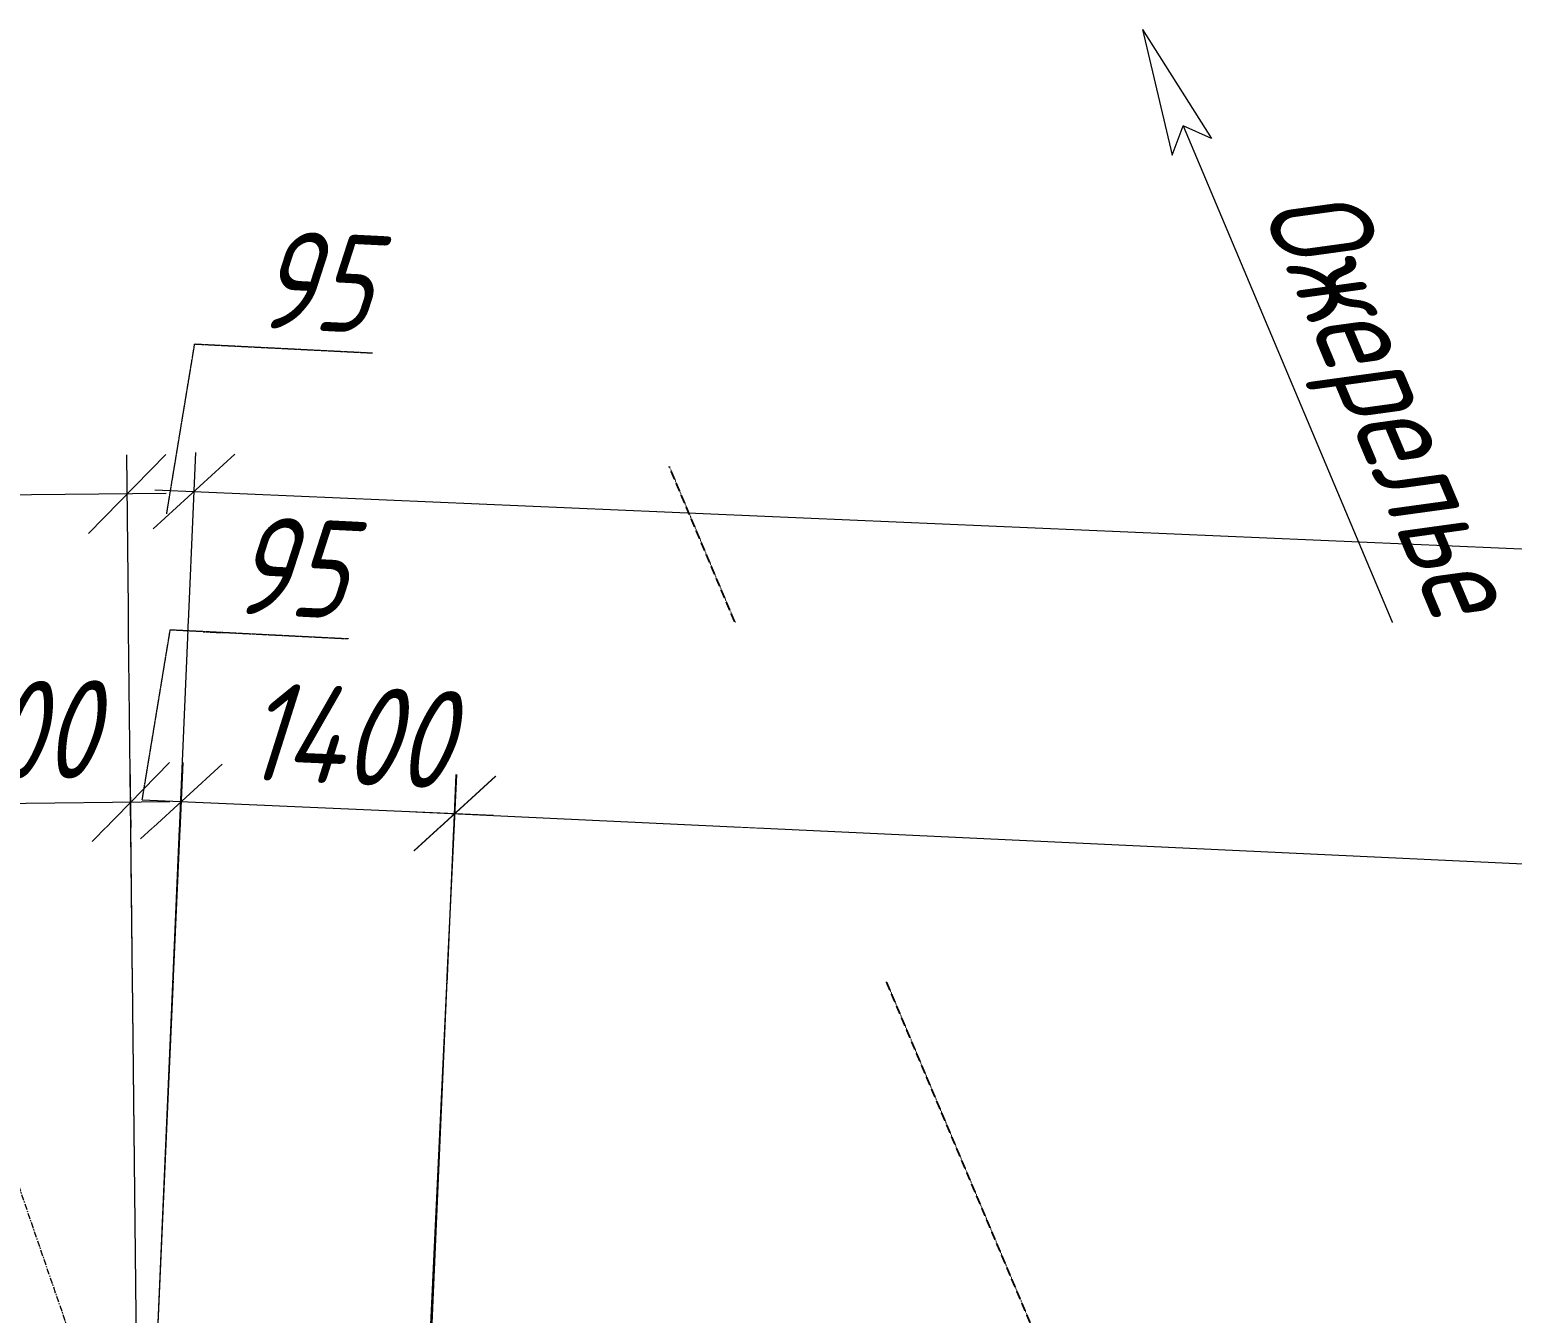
# Model space of a CAD drawing. Header units: millimetres. Extents: x 265754 to 14267433, y -6145605 to 2433772.
# Drawn here: x 7970284 to 7977872, y -567498 to -560927 of the extents above; entities that cross this region are included whole.
import ezdxf
from ezdxf import colors
from ezdxf.entities.mleader import LeaderData, LeaderLine
from ezdxf.math import Vec2, Vec3

# ---------------------------------------------------------------- set-up
doc = ezdxf.new("R2010")
doc.units = ezdxf.units.MM
doc.linetypes.add('невидимая', pattern=[9.525, 6.35, -3.175])
doc.linetypes.add('осевая', pattern=[2, 1.25, -0.25, 0.25, -0.25])
for name, color, linetype, lineweight in [('Выноски', 3, 'Continuous', 15), ('ИС_TXT', 4, 'Continuous', 18), ('ИС_Ось', 3, 'осевая', 18), ('ИС_РЗМ', 3, 'Continuous', 18), ('ИС_Тонкая', 3, 'Continuous', 18)]:
    doc.layers.add(name, color=color, linetype=linetype, lineweight=lineweight)
doc.layers.add('ИС_Невидимая', color=4, linetype='невидимая')
doc.styles.add('0', font='isocpeur.ttf', dxfattribs={"width": 0.8, "oblique": 15})
doc.styles.add('ISOCPEUR', font='isocpeur.ttf', dxfattribs={"width": 0.8, "oblique": 15, "height": 2.5})
doc.dimstyles.new('М200', dxfattribs={"dimscale": 200, "dimtxt": 2.5, "dimasz": 2, "dimexe": 1, "dimexo": 1, "dimgap": 0.8, "dimtad": 1, "dimdec": 0, "dimzin": 0, "dimdsep": 46, "dimtxsty": '0', "dimblk": 'OBLIQUE', "dimcen": 0.09, "dimdle": 1, "dimclrd": 256, "dimclre": 256, "dimclrt": 256, "dimadec": 4, "dimazin": 0, "dimtfac": 1, "dimtdec": 0, "dimtmove": 1, "dimatfit": 2, "dimfxl": 1, "dimtolj": 1, "dimtzin": 0, "dimlwd": -1, "dimarcsym": 0})

# ---------------------------------------------------------------- blocks, each defined once
blk = doc.blocks.new('_None')
blk = doc.blocks.new('_OBLIQUE')
at = {"color": 0, "linetype": 'ByBlock', "lineweight": -2}
blk.add_line((0.5, 0.5), (-0.5, -0.5), dxfattribs=at)
blk = doc.blocks.new('*D1717')
at = {"layer": 'Defpoints', "color": 0, "transparency": 16777216}
for p in [(62816.3, 18259), (95870.9, 13463.8), (62872.9, 13101.8)]:
    blk.add_point(p, dxfattribs=at)
at = {"layer": 'ИС_РЗМ', "transparency": 16777216}
for p, q in [((95868.7, 13663.8), (95812.1, 18821.1)), ((96014.3, 18623.3), (62616.3, 18256.8)), ((62870.7, 13301.7), (62814.1, 18459))]:
    blk.add_line(p, q, dxfattribs=at)
at = {"layer": 'ИС_РЗМ', "transparency": 16777216, "xscale": 400, "yscale": 400, "zscale": 400}
for p, rotation in [((95814.3, 18621.1), 0.6286714306428819), ((62816.3, 18259), 180.6286714306429)]:
    blk.add_blockref('_OBLIQUE', p, dxfattribs=dict(at, rotation=rotation))
at = {"layer": 'ИС_РЗМ', "transparency": 16777216, "insert": (79311.2, 18815.1), "char_height": 500, "attachment_point": 5, "rotation": 0.62867, "style": '0'}
blk.add_mtext('\\A1;33000', dxfattribs=at)
blk = doc.blocks.new('*D1718')
at = {"layer": 'Defpoints', "color": 0, "transparency": 16777216}
for p in [(127658.2, 15563.2), (97346.4, 13894.6), (127512.6, 12472.8)]:
    blk.add_point(p, dxfattribs=at)
at = {"layer": 'ИС_РЗМ', "transparency": 16777216}
for p, q in [((97355.8, 14094.4), (97501.5, 17184.8)), ((97292.3, 16994.5), (127858, 15553.8)), ((127522, 12672.6), (127667.6, 15763))]:
    blk.add_line(p, q, dxfattribs=at)
at = {"layer": 'ИС_РЗМ', "transparency": 16777216, "xscale": 400, "yscale": 400, "zscale": 400}
for p, rotation in [((97492.1, 16985.1), 177.301451681268), ((127658.2, 15563.2), 357.301451681268)]:
    blk.add_blockref('_OBLIQUE', p, dxfattribs=dict(at, rotation=rotation))
at = {"layer": 'ИС_РЗМ', "transparency": 16777216, "insert": (112592.8, 16648.7), "char_height": 500, "attachment_point": 5, "rotation": 357.30145, "style": '0'}
blk.add_mtext('\\A1;30200', dxfattribs=at)
blk = doc.blocks.new('*D1728')
at = {"layer": 'Defpoints', "color": 0, "transparency": 16777216}
for p in [(95832.3, 17043.6), (94471, 13448.5), (95870.9, 13463.6)]:
    blk.add_point(p, dxfattribs=at)
at = {"layer": 'ИС_РЗМ', "transparency": 16777216}
for p, q in [((94468.9, 13648.5), (94430.2, 17228.5)), ((95868.8, 13663.6), (95830.2, 17243.6)), ((94232.4, 17026.3), (96032.3, 17045.8))]:
    blk.add_line(p, q, dxfattribs=at)
at = {"layer": 'ИС_РЗМ', "transparency": 16777216, "xscale": 400, "yscale": 400, "zscale": 400}
for p, rotation in [((94432.4, 17028.5), 180.6178692318643), ((95832.3, 17043.6), 0.6178692318643276)]:
    blk.add_blockref('_OBLIQUE', p, dxfattribs=dict(at, rotation=rotation))
at = {"layer": 'ИС_РЗМ', "transparency": 16777216, "insert": (95128.3, 17411), "char_height": 500, "attachment_point": 5, "rotation": 0.61787, "style": '0'}
blk.add_mtext('\\A1;1400', dxfattribs=at)
blk = doc.blocks.new('*D1729')
at = {"layer": 'Defpoints', "color": 0, "transparency": 16777216}
for p in [(97489.9, 16985.2), (95938.6, 13593.5), (97337.2, 13531.7)]:
    blk.add_point(p, dxfattribs=at)
at = {"layer": 'ИС_РЗМ', "transparency": 16777216}
for p, q in [((95947.4, 13793.3), (96100.1, 17246.8)), ((97346.1, 13731.5), (97498.7, 17185)), ((95891.4, 17055.8), (97689.7, 16976.3))]:
    blk.add_line(p, q, dxfattribs=at)
at = {"layer": 'ИС_РЗМ', "transparency": 16777216, "xscale": 400, "yscale": 400, "zscale": 400}
for p, rotation in [((96091.2, 17047), 177.4692447250379), ((97489.9, 16985.2), 357.4692447250379)]:
    blk.add_blockref('_OBLIQUE', p, dxfattribs=dict(at, rotation=rotation))
at = {"layer": 'ИС_РЗМ', "transparency": 16777216, "insert": (96941.4, 17384.8), "char_height": 500, "attachment_point": 5, "rotation": 357.46924, "style": '0'}
blk.add_mtext('\\A1;1400', dxfattribs=at)
blk = doc.blocks.new('*D1730')
at = {"layer": 'Defpoints', "color": 0, "transparency": 16777216}
for p in [(129125.6, 17209), (95937.1, 13560), (128906.4, 12135.9)]:
    blk.add_point(p, dxfattribs=at)
at = {"layer": 'ИС_РЗМ', "transparency": 16777216}
for p, q in [((95945.7, 13759.8), (96164.9, 18832.8)), ((95956.4, 18641.7), (129325.4, 17200.4)), ((128915.1, 12335.8), (129134.2, 17408.8))]:
    blk.add_line(p, q, dxfattribs=at)
at = {"layer": 'ИС_РЗМ', "transparency": 16777216, "xscale": 400, "yscale": 400, "zscale": 400}
for p, rotation in [((96156.2, 18633), 177.5267776365758), ((129125.6, 17209), 357.5267776365758)]:
    blk.add_blockref('_OBLIQUE', p, dxfattribs=dict(at, rotation=rotation))
at = {"layer": 'ИС_РЗМ', "transparency": 16777216, "insert": (112657.1, 18295.7), "char_height": 500, "attachment_point": 5, "rotation": 357.52678, "style": '0'}
blk.add_mtext('\\A1;33000', dxfattribs=at)
blk = doc.blocks.new('План Узловая')
at = {"layer": 'ИС_Невидимая', "ltscale": 0.2}
blk.add_lwpolyline([(110142.0332, -8648.107), (98588.5029, 18762.0898)], dxfattribs=at)
at = {"layer": 'ИС_Ось', "ltscale": 0.08, "flags": 128}
blk.add_lwpolyline([(112895.6563, -7199.7078), (102379.9047, 17748.4089)], dxfattribs=at)
at = {"layer": 'ИС_Тонкая'}
for p, q in [((101010.4449, 20997.3866), (101363.4399, 20440.0412)), ((101010.4449, 20997.3866), (101162.9226, 20355.5222)), ((101162.9226, 20355.5222), (101218.2295, 20504.4275)), ((101218.2295, 20504.4275), (102441.738, 17601.7124)), ((101363.4399, 20440.0412), (101218.2295, 20504.4275))]:
    blk.add_line(p, q, dxfattribs=at)
at = {"layer": 'ИС_TXT', "style": 'ISOCPEUR', "oblique": 15, "width": 0.8}
blk.add_text('Ожерелье', height=500, rotation=292.85565779, dxfattribs=at).set_placement((101612.6385, 20081.888, 0))
at = {"layer": 'ИС_РЗМ'}
ml = blk.add_multileader_mtext('Standard', dxfattribs=at)
ml.set_content('95', color=256, style='0')
ml.set_leader_properties(color=256)
ml.build(insert=Vec2(0, 0))
ml.multileader.update_dxf_attribs({"text_left_attachment_type": 6, "text_right_attachment_type": 6, "dogleg_length": 0.5, "arrow_head_size": 0, "scale": 200})
ctx = ml.context
ctx.base_point, ctx.scale, ctx.char_height, ctx.arrow_head_size, ctx.landing_gap_size, ctx.plane_origin, ctx.plane_x_axis, ctx.plane_y_axis = Vec3(96259.618, 19383.4429), 200, 500, 0, 200, Vec3(96016.4323, 18518.2542), Vec3(0.998729785, -0.050386676), Vec3(0.050386676, 0.998729785)
ctx.left_attachment, ctx.right_attachment = 6, 6
notes = []
notes.append((ctx, [(0, (1, 1, 0), (96159.7451, 19388.4816), (0.998729785, -0.050386676), 100, [(0, [(96016.4323, 18518.2542)], 0, [])])]))
ctx.mtext.insert, ctx.mtext.text_direction, ctx.mtext.rotation, ctx.mtext.flow_direction = Vec3(96489.596, 19972.6035), Vec3(0.998729785, -0.050386676), 6.232777286, 5
for ctx, leaders in notes:
    for number, flags, end, landing, length, lines in leaders:
        leader = LeaderData()
        leader.index, (leader.has_last_leader_line, leader.has_dogleg_vector, leader.attachment_direction) = number, flags
        leader.last_leader_point, leader.dogleg_vector, leader.dogleg_length = Vec3(end), Vec3(landing), length
        for number, points, colour, breaks in lines:
            line = LeaderLine()
            line.index, line.vertices, line.color, line.breaks = number, Vec3.list(points), colors.encode_raw_color(colour), breaks
            leader.lines.append(line)
        ctx.leaders.append(leader)
at = {"layer": 'Выноски'}
ml = blk.add_multileader_mtext('Standard', dxfattribs=at)
ml.set_content('Главный ход \\PПуть № 1', color=256, style='ISOCPEUR')
ml.set_leader_properties(color=256)
ml.set_arrow_properties(name='NONE')
ml.build(insert=Vec2(0, 0))
ml.multileader.update_dxf_attribs({"text_left_attachment_type": 6, "text_right_attachment_type": 6, "dogleg_length": 2, "arrow_head_size": 300, "scale": 200})
ctx = ml.context
ctx.base_point, ctx.scale, ctx.char_height, ctx.arrow_head_size, ctx.landing_gap_size, ctx.plane_origin = Vec3(48919.1567, 17062.0301), 200, 500, 300, 125, Vec3(42955.2247, 21340.7831)
ctx.left_attachment, ctx.right_attachment = 6, 6
notes = []
notes.append((ctx, [(1, (1, 1, 0), (52443.1313, 17062.0301), (-1, 0), 100, [(0, [(53356.3184, 17748.4089)], 0, [])])]))
ctx.mtext.insert, ctx.mtext.width, ctx.mtext.flow_direction = Vec3(49044.1567, 17712.0301), 3347.5067, 5
ctx.mtext.has_bg_fill, ctx.mtext.bg_color, ctx.mtext.bg_scale_factor, ctx.mtext.bg_transparency, ctx.mtext.use_window_bg_color = 1, -1023410167, 1.5, 0, 1
for ctx, leaders in notes:
    for number, flags, end, landing, length, lines in leaders:
        leader = LeaderData()
        leader.index, (leader.has_last_leader_line, leader.has_dogleg_vector, leader.attachment_direction) = number, flags
        leader.last_leader_point, leader.dogleg_vector, leader.dogleg_length = Vec3(end), Vec3(landing), length
        for number, points, colour, breaks in lines:
            line = LeaderLine()
            line.index, line.vertices, line.color, line.breaks = number, Vec3.list(points), colors.encode_raw_color(colour), breaks
            leader.lines.append(line)
        ctx.leaders.append(leader)
ml = blk.add_multileader_mtext('Standard', dxfattribs=at)
ml.set_content('Станционный путь № 62', color=256, style='ISOCPEUR')
ml.set_leader_properties(color=256)
ml.set_arrow_properties(name='NONE')
ml.build(insert=Vec2(0, 0))
ml.multileader.update_dxf_attribs({"text_left_attachment_type": 6, "text_right_attachment_type": 6, "dogleg_length": 2, "arrow_head_size": 300, "scale": 200})
ctx = ml.context
ctx.base_point, ctx.scale, ctx.char_height, ctx.arrow_head_size, ctx.landing_gap_size, ctx.plane_origin = Vec3(71638.1852, 17062.0301), 200, 500, 300, 125, Vec3(59937.2444, 23623.0353)
ctx.left_attachment, ctx.right_attachment = 6, 6
notes = []
notes.append((ctx, [(0, (1, 1, 0), (71538.1852, 17062.0301), (1, 0), 100, [(0, [(70123.3468, 17748.4089)], 0, [])])]))
ctx.mtext.insert, ctx.mtext.width, ctx.mtext.flow_direction = Vec3(71763.1852, 17712.0301), 3454.354059, 5
ctx.mtext.has_bg_fill, ctx.mtext.bg_color, ctx.mtext.bg_scale_factor, ctx.mtext.bg_transparency, ctx.mtext.use_window_bg_color = 1, -1023410167, 1.5, 0, 1
for ctx, leaders in notes:
    for number, flags, end, landing, length, lines in leaders:
        leader = LeaderData()
        leader.index, (leader.has_last_leader_line, leader.has_dogleg_vector, leader.attachment_direction) = number, flags
        leader.last_leader_point, leader.dogleg_vector, leader.dogleg_length = Vec3(end), Vec3(landing), length
        for number, points, colour, breaks in lines:
            line = LeaderLine()
            line.index, line.vertices, line.color, line.breaks = number, Vec3.list(points), colors.encode_raw_color(colour), breaks
            leader.lines.append(line)
        ctx.leaders.append(leader)
ml = blk.add_multileader_mtext('Standard', dxfattribs=at)
ml.set_content('Станционный путь № 4', color=256, style='ISOCPEUR')
ml.set_leader_properties(color=256)
ml.set_arrow_properties(name='NONE')
ml.build(insert=Vec2(0, 0))
ml.multileader.update_dxf_attribs({"text_left_attachment_type": 6, "text_right_attachment_type": 6, "dogleg_length": 2, "arrow_head_size": 300, "scale": 200})
ctx = ml.context
ctx.base_point, ctx.scale, ctx.char_height, ctx.arrow_head_size, ctx.landing_gap_size, ctx.plane_origin = Vec3(77581.381, 17062.0301), 200, 500, 300, 125, Vec3(66235.9825, 23623.0353)
ctx.left_attachment, ctx.right_attachment = 6, 6
notes = []
notes.append((ctx, [(0, (1, 1, 0), (77481.381, 17062.0301), (1, 0), 100, [(0, [(76537.2369, 17748.4089)], 0, [])])]))
ctx.mtext.insert, ctx.mtext.width, ctx.mtext.flow_direction = Vec3(77706.381, 17712.0301), 3392.845402, 5
ctx.mtext.has_bg_fill, ctx.mtext.bg_color, ctx.mtext.bg_scale_factor, ctx.mtext.bg_transparency, ctx.mtext.use_window_bg_color = 1, -1023410167, 1.5, 0, 1
for ctx, leaders in notes:
    for number, flags, end, landing, length, lines in leaders:
        leader = LeaderData()
        leader.index, (leader.has_last_leader_line, leader.has_dogleg_vector, leader.attachment_direction) = number, flags
        leader.last_leader_point, leader.dogleg_vector, leader.dogleg_length = Vec3(end), Vec3(landing), length
        for number, points, colour, breaks in lines:
            line = LeaderLine()
            line.index, line.vertices, line.color, line.breaks = number, Vec3.list(points), colors.encode_raw_color(colour), breaks
            leader.lines.append(line)
        ctx.leaders.append(leader)
ml = blk.add_multileader_mtext('Standard', dxfattribs=at)
ml.set_content('Главный ход', color=256, style='ISOCPEUR')
ml.set_leader_properties(color=256)
ml.set_arrow_properties(name='NONE')
ml.build(insert=Vec2(0, 0))
ml.multileader.update_dxf_attribs({"text_left_attachment_type": 6, "text_right_attachment_type": 6, "dogleg_length": 2, "arrow_head_size": 300, "scale": 200})
ctx = ml.context
ctx.base_point, ctx.scale, ctx.char_height, ctx.arrow_head_size, ctx.landing_gap_size, ctx.plane_origin = Vec3(82550.4832, 17062.0301), 200, 500, 300, 125, Vec3(71305.0847, 23623.0353)
ctx.left_attachment, ctx.right_attachment = 6, 6
notes = []
notes.append((ctx, [(1, (1, 1, 0), (86074.4578, 17062.0301), (-1, 0), 100, [(0, [(86524.3964, 17748.4089)], 0, [])])]))
ctx.mtext.insert, ctx.mtext.width, ctx.mtext.flow_direction = Vec3(82675.4832, 17662.0301), 3331.336139, 5
ctx.mtext.has_bg_fill, ctx.mtext.bg_color, ctx.mtext.bg_scale_factor, ctx.mtext.bg_transparency, ctx.mtext.use_window_bg_color = 1, -1023410167, 1.5, 0, 1
for ctx, leaders in notes:
    for number, flags, end, landing, length, lines in leaders:
        leader = LeaderData()
        leader.index, (leader.has_last_leader_line, leader.has_dogleg_vector, leader.attachment_direction) = number, flags
        leader.last_leader_point, leader.dogleg_vector, leader.dogleg_length = Vec3(end), Vec3(landing), length
        for number, points, colour, breaks in lines:
            line = LeaderLine()
            line.index, line.vertices, line.color, line.breaks = number, Vec3.list(points), colors.encode_raw_color(colour), breaks
            leader.lines.append(line)
        ctx.leaders.append(leader)
at = {"layer": 'ИС_Ось', "ltscale": 25}
blk.add_lwpolyline([(94119.3319, 18391.8155), (101985.2648, -4480.1018)], dxfattribs=at)
at = {"layer": 'ИС_РЗМ'}
for p1, p2, distance, picture, middle in [((95870.8843, 13463.8434), (62872.8708, 13101.7619), -5157.5837, '*D1717', (79311.1731, 18815.0533)), ((95937.1153, 13559.9771), (128906.4369, 12135.9429), 5077.7886, '*D1730', (112657.0774, 18295.6693)), ((97346.4108, 13894.6131), (127512.5625, 12472.7796), 3093.8851, '*D1718', (112592.8057, 16648.7347))]:
    dim = blk.add_aligned_dim(p1=p1, p2=p2, distance=distance, dimstyle='М200', dxfattribs=at)
    dim.commit()
    dim.dimension.update_dxf_attribs({"geometry": picture, "text_midpoint": middle})
for base, p1, p2, angle, picture, middle in [((95832.3237, 17043.597), (94471.0123, 13448.5498), (95870.9309, 13463.6469), 0.61786923, '*D1728', (95132.3644, 17036.0484)), ((97489.8632, 16985.1634), (95938.5961, 13593.4755), (97337.2225, 13531.658), 357.46924473, '*D1729', (96924.8242, 17010.1374))]:
    dim = blk.add_linear_dim(base=base, p1=p1, p2=p2, angle=angle, dimstyle='М200', dxfattribs=at)
    dim.commit()
    dim.dimension.update_dxf_attribs({"geometry": picture, "text_midpoint": middle, "dimtype": 129})
ml = blk.add_multileader_mtext('Standard', dxfattribs=at)
ml.set_content('95', color=256, style='0')
ml.set_leader_properties(color=256)
ml.build(insert=Vec2(0, 0))
ml.multileader.update_dxf_attribs({"text_left_attachment_type": 6, "text_right_attachment_type": 6, "dogleg_length": 0.5, "arrow_head_size": 0, "scale": 200})
ctx = ml.context
ctx.base_point, ctx.scale, ctx.char_height, ctx.arrow_head_size, ctx.landing_gap_size, ctx.plane_origin, ctx.plane_x_axis, ctx.plane_y_axis = Vec3(96134.6176, 17921.0009), 200, 500, 0, 200, Vec3(95891.4318, 17055.8121), Vec3(0.998729785, -0.050386676), Vec3(0.050386676, 0.998729785)
ctx.left_attachment, ctx.right_attachment = 6, 6
notes = []
notes.append((ctx, [(0, (1, 1, 0), (96034.7446, 17926.0395), (0.998729785, -0.050386676), 100, [(0, [(95891.4318, 17055.8121)], 0, [])])]))
ctx.mtext.insert, ctx.mtext.text_direction, ctx.mtext.rotation, ctx.mtext.flow_direction = Vec3(96364.5956, 18510.1614), Vec3(0.998729785, -0.050386676), 6.232777286, 5
for ctx, leaders in notes:
    for number, flags, end, landing, length, lines in leaders:
        leader = LeaderData()
        leader.index, (leader.has_last_leader_line, leader.has_dogleg_vector, leader.attachment_direction) = number, flags
        leader.last_leader_point, leader.dogleg_vector, leader.dogleg_length = Vec3(end), Vec3(landing), length
        for number, points, colour, breaks in lines:
            line = LeaderLine()
            line.index, line.vertices, line.color, line.breaks = number, Vec3.list(points), colors.encode_raw_color(colour), breaks
            leader.lines.append(line)
        ctx.leaders.append(leader)

msp = doc.modelspace()

# ---------------------------------------------------------------- block references
at = {"layer": 'ИС_Ось', "color": 4, "ltscale": 0.05}
msp.add_blockref('План Узловая', (7874968.7881, -581924.4701), dxfattribs=at)

doc.saveas('drawing.dxf')
